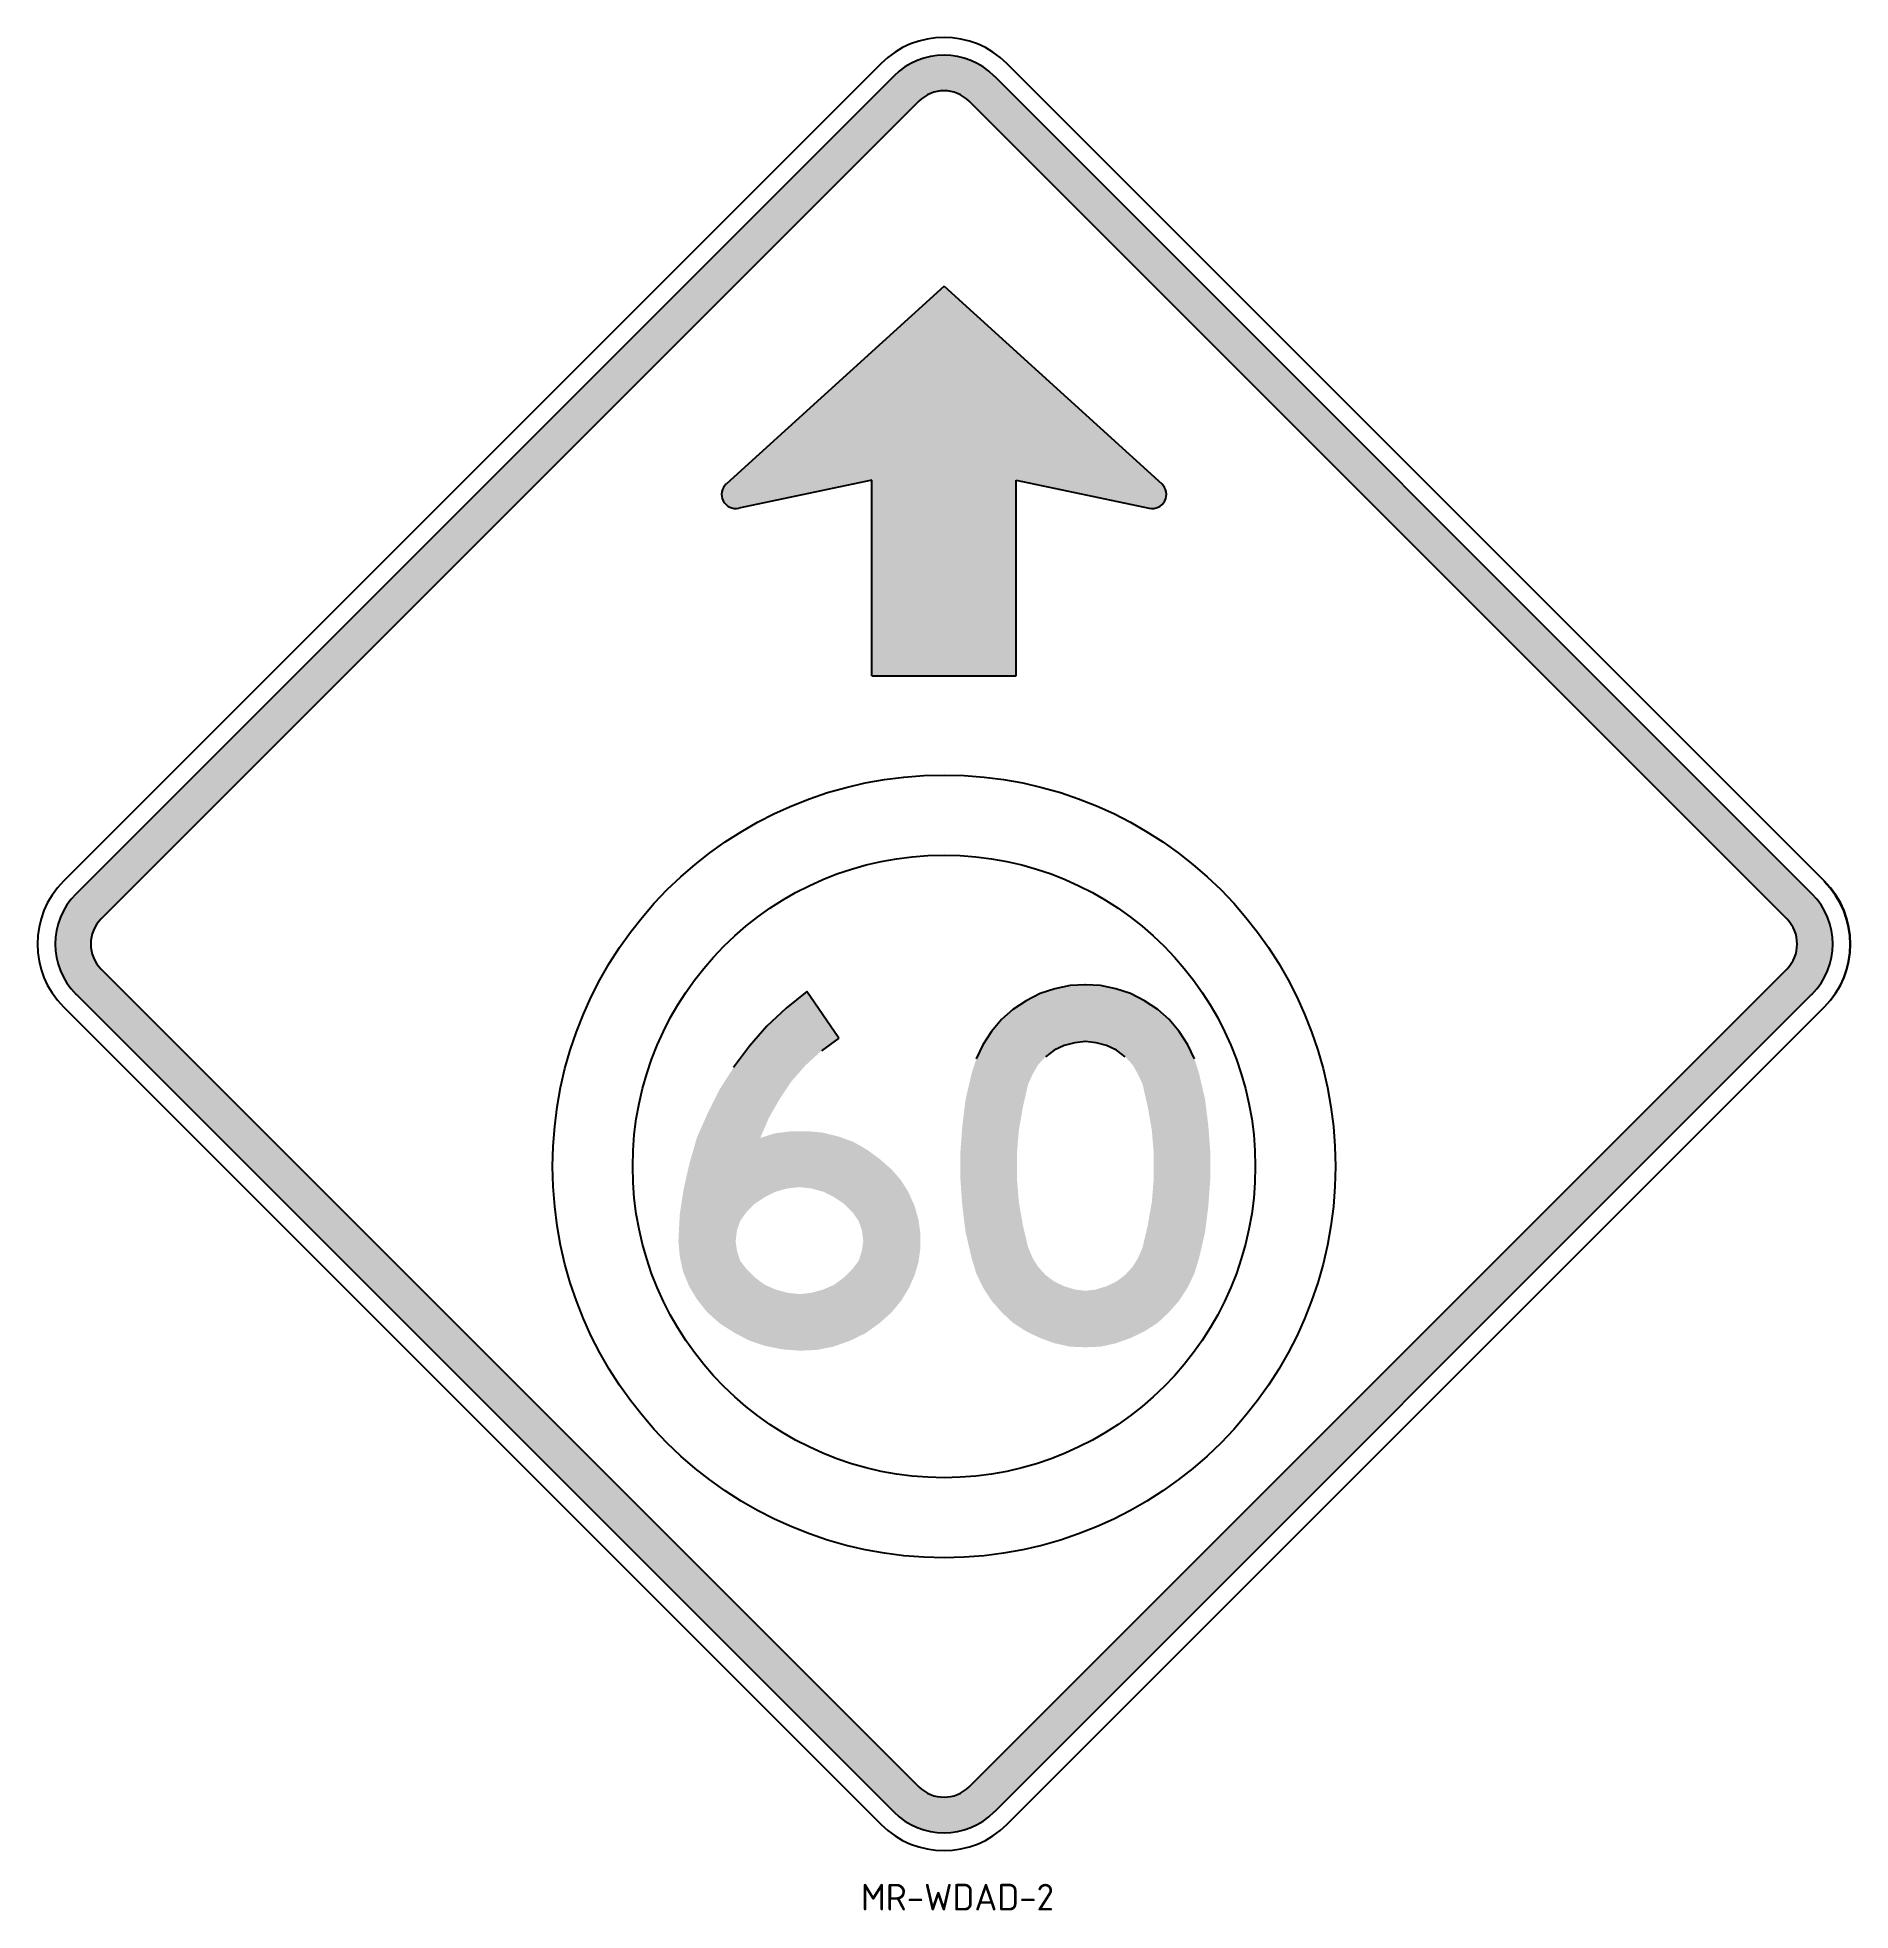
# Model space of a CAD drawing. Extents: x 135 to 339, y 40 to 250.
import ezdxf

# ---------------------------------------------------------------- set-up
doc = ezdxf.new("R2010")
doc.units = 0
doc.linetypes.add('CENTERX2', pattern=[101.6, 63.5, -12.7, 12.7, -12.7])
doc.layers.get('0').update_dxf_attribs({"linetype": 'CONTINUOUS'})
for name, color, linetype in [('L25', 1, 'CONTINUOUS'), ('L35', 3, 'CONTINUOUS'), ('T25', 1, 'CONTINUOUS'), ('TBLK25', 1, 'CONTINUOUS')]:
    doc.layers.add(name, color=color, linetype=linetype)
doc.styles.add('ISO', font='iso3098b.shx')

msp = doc.modelspace()

# ---------------------------------------------------------------- hatches: boundary and pattern name
at = {"layer": 'T25', "linetype": 'CENTERX2'}
msp.add_hatch(color=256, dxfattribs=at).paths.add_polyline_path([(228.96, 178.63), (245.16, 178.63), (245.16, 200.63), (260.13, 197.47, 0.765328), (261.54, 200.22), (237.06, 222.43), (212.59, 200.22, 0.765328), (213.99, 197.47), (228.96, 200.63)])
h = msp.add_hatch(color=256, dxfattribs=at)
h.paths.add_polyline_path([(207.8, 120.99), (207.35, 118.08), (207.2, 115.09), (207.35, 113.37), (207.72, 111.65), (208.4, 110), (209.29, 108.51), (210.42, 107.09), (211.84, 105.82), (213.48, 104.77), (215.2, 103.87), (216.99, 103.28), (218.86, 102.9), (220.81, 102.75), (222.75, 102.83), (224.62, 103.2), (226.49, 103.87), (228.21, 104.7), (229.78, 105.82), (231.2, 107.09), (232.24, 108.36), (233.07, 109.71), (233.74, 111.2), (234.19, 112.7), (234.41, 114.34), (234.41, 115.91), (234.19, 117.48), (233.74, 119.05), (233.07, 120.55), (232.24, 121.89), (231.2, 123.09), (229.85, 124.28), (228.43, 125.33), (226.86, 126.23), (225.22, 126.82), (223.42, 127.27), (221.7, 127.42), (219.91, 127.42), (218.11, 127.2), (216.4, 126.67), (217.37, 128.92), (218.56, 131.01), (219.91, 133.03), (221.48, 134.82), (223.27, 136.47), (225.22, 137.89), (221.63, 143.12), (219.31, 141.25), (217.14, 139.23), (215.2, 136.99), (213.41, 134.6), (211.84, 132.13), (210.49, 129.44), (209.29, 126.75), (208.47, 123.91)])
h.paths.add_polyline_path([(215.8, 119.27), (216.92, 120.02), (218.11, 120.62), (219.46, 120.99), (220.81, 121.14), (222.15, 120.99), (223.5, 120.62), (224.69, 120.02), (225.81, 119.27), (226.79, 118.3), (227.46, 117.33), (227.83, 116.28), (227.98, 115.09), (227.83, 113.97), (227.46, 112.85), (226.79, 111.95), (225.81, 110.98), (224.69, 110.15), (223.5, 109.63), (222.15, 109.26), (220.81, 109.11), (219.46, 109.26), (218.11, 109.63), (216.92, 110.15), (215.8, 110.98), (214.83, 111.95), (214.15, 112.85), (213.78, 113.97), (213.63, 115.09), (213.78, 116.28), (214.15, 117.33), (214.83, 118.3)], flags=16)
h.paths.add_polyline_path([(239.12, 128.02), (238.9, 125.03), (238.9, 122.04), (239.12, 119.05), (239.49, 116.06), (240.17, 113.14), (240.69, 111.43), (241.44, 109.86), (242.41, 108.36), (243.53, 107.09), (244.8, 105.89), (246.3, 104.92), (247.87, 104.17), (249.51, 103.58), (251.23, 103.2), (252.95, 103.13), (254.67, 103.2), (256.39, 103.58), (258.03, 104.17), (259.6, 104.92), (261.1, 105.89), (262.37, 107.09), (263.49, 108.36), (264.46, 109.86), (265.21, 111.43), (265.73, 113.14), (266.41, 116.06), (266.78, 119.05), (267, 122.04), (267, 125.03), (266.78, 128.02), (266.41, 131.01), (265.73, 133.93), (265.21, 135.57), (264.46, 137.14), (263.49, 138.64), (262.37, 139.98), (261.1, 141.1), (259.6, 142.07), (258.03, 142.9), (256.39, 143.42), (254.67, 143.79), (252.95, 143.87), (251.23, 143.79), (249.51, 143.42), (247.87, 142.9), (246.3, 142.07), (244.8, 141.1), (243.53, 139.98), (242.41, 138.64), (241.44, 137.14), (240.69, 135.57), (240.17, 133.93), (239.49, 131.01)])
h.paths.add_polyline_path([(245.92, 130.11), (246.52, 132.73), (247.04, 133.85), (247.64, 134.9), (248.46, 135.79), (249.44, 136.54), (250.56, 137.07), (251.75, 137.36), (252.95, 137.51), (254.15, 137.36), (255.34, 137.07), (256.46, 136.54), (257.44, 135.79), (258.26, 134.9), (258.86, 133.85), (259.38, 132.73), (259.98, 130.11), (260.43, 127.5), (260.65, 124.81), (260.65, 122.19), (260.43, 119.5), (259.98, 116.88), (259.38, 114.34), (258.86, 113.14), (258.26, 112.17), (257.44, 111.28), (256.46, 110.53), (255.34, 110), (254.15, 109.63), (252.95, 109.48), (251.75, 109.63), (250.56, 110), (249.44, 110.53), (248.46, 111.28), (247.64, 112.17), (247.04, 113.14), (246.52, 114.34), (245.92, 116.88), (245.47, 119.5), (245.25, 122.19), (245.25, 124.81), (245.47, 127.5)], flags=16)
at = {"layer": 'TBLK25', "linetype": 'CENTERX2'}
h = msp.add_hatch(color=256, dxfattribs=at)
h.paths.add_polyline_path([(331.81, 151.3, -0.198872), (332.98, 148.47), (336.98, 148.48, 0.198872), (334.64, 154.13), (242.72, 246.05, 0.198882), (237.06, 248.4), (237.06, 244.4, -0.198897), (239.89, 243.23)])
h.paths.add_polyline_path([(234.23, 243.23, -0.198928), (237.06, 244.4), (237.06, 248.4, 0.198943), (231.4, 246.05), (139.48, 154.13, 0.198872), (137.13, 148.48), (141.13, 148.47, -0.198872), (142.31, 151.3)])
h.paths.add_polyline_path([(231.4, 50.89, 0.198952), (237.06, 48.55), (237.06, 52.55, -0.198952), (234.23, 53.72), (142.31, 145.65, -0.198952), (141.13, 148.47), (137.13, 148.48, 0.198952), (139.48, 142.82)])
h.paths.add_polyline_path([(239.89, 53.72, -0.198872), (237.06, 52.55), (237.06, 48.55, 0.198872), (242.72, 50.89), (334.64, 142.82, 0.198952), (336.98, 148.48), (332.98, 148.47, -0.198952), (331.81, 145.65)])

# ---------------------------------------------------------------- linework, layer by layer
at = {"color": 1}
for p, q in [((249.51, 143.42), (247.87, 142.9)), ((251.23, 143.79), (249.51, 143.42)), ((252.95, 143.87), (251.23, 143.79)), ((252.95, 143.87), (252.88, 143.87)), ((254.67, 143.79), (252.95, 143.87)), ((256.39, 143.42), (254.67, 143.79)), ((258.03, 142.9), (256.39, 143.42)), ((219.31, 141.25), (217.14, 139.23)), ((221.63, 143.12), (219.31, 141.25)), ((225.22, 137.89), (221.63, 143.12)), ((244.8, 141.1), (243.53, 139.98)), ((246.3, 142.07), (244.8, 141.1)), ((247.87, 142.9), (246.3, 142.07)), ((259.6, 142.07), (258.03, 142.9)), ((261.1, 141.1), (259.6, 142.07)), ((262.37, 139.98), (261.1, 141.1)), ((217.14, 139.23), (215.2, 136.99)), ((243.53, 139.98), (242.41, 138.64)), ((263.49, 138.64), (262.37, 139.98)), ((215.2, 136.99), (213.41, 134.6)), ((225.22, 137.89), (223.27, 136.47)), ((241.44, 137.14), (240.69, 135.57)), ((242.41, 138.64), (241.44, 137.14)), ((250.56, 137.07), (249.44, 136.54)), ((251.75, 137.36), (250.56, 137.07)), ((252.95, 137.51), (251.75, 137.36)), ((252.95, 137.51), (252.88, 137.51)), ((254.15, 137.36), (252.95, 137.51)), ((255.34, 137.07), (254.15, 137.36)), ((256.46, 136.54), (255.34, 137.07)), ((264.46, 137.14), (263.49, 138.64)), ((265.21, 135.57), (264.46, 137.14)), ((249.44, 136.54), (248.46, 135.79)), ((257.44, 135.79), (256.46, 136.54))]:
    msp.add_line(p, q, dxfattribs=at)
at = {"layer": 'L25'}
for p, q in [((237.06, 222.43), (212.59, 200.22)), ((237.06, 222.43), (261.54, 200.22)), ((228.96, 200.63), (213.99, 197.47)), ((228.96, 178.63), (228.96, 200.63)), ((245.16, 178.63), (245.16, 200.63)), ((245.16, 200.63), (260.13, 197.47)), ((228.96, 178.63), (245.16, 178.63))]:
    msp.add_line(p, q, dxfattribs=at)
for radius in [44, 35]:
    msp.add_circle((237.06, 123.47), radius, dxfattribs=at)
for centre, radius, start, end in [((213.66, 199.03), 1.6, 132.2287, 281.94), ((260.46, 199.03), 1.6, 258.06, 47.7713), ((328.95, 148.43), 10, 315, 45)]:
    msp.add_arc(centre, radius, start, end, dxfattribs=at)
at = {"layer": 'L35'}
for p, q in [((229.99, 247.47), (138.06, 155.55)), ((336.05, 155.55), (244.13, 247.47)), ((138.06, 141.4), (229.99, 49.48)), ((244.13, 49.48), (336.05, 141.4))]:
    msp.add_line(p, q, dxfattribs=at)
for centre, start, end in [((237.06, 240.4), 45, 135), ((145.13, 148.47), 135, 225), ((328.98, 148.47), 315, 45), ((237.06, 56.55), 225, 315)]:
    msp.add_arc(centre, 10, start, end, dxfattribs=at)
at = {"layer": 'TBLK25', "color": 1}
for p, q in [((231.4, 246.05), (139.48, 154.13)), ((334.64, 154.13), (242.72, 246.05)), ((234.23, 243.23), (142.31, 151.3)), ((331.81, 151.3), (239.89, 243.23)), ((142.31, 145.65), (234.23, 53.72)), ((239.89, 53.72), (331.81, 145.65)), ((139.48, 142.82), (231.4, 50.89)), ((242.72, 50.89), (334.64, 142.82))]:
    msp.add_line(p, q, dxfattribs=at)
for centre, radius, start, end in [((237.06, 240.4), 8, 45, 135), ((237.06, 240.4), 4, 45, 135), ((145.13, 148.47), 8, 135, 225), ((328.98, 148.47), 8, 315, 45), ((145.13, 148.47), 4, 135, 225), ((328.98, 148.47), 4, 315, 45), ((237.06, 56.55), 4, 225, 315), ((237.06, 56.55), 8, 225, 315)]:
    msp.add_arc(centre, radius, start, end, dxfattribs=at)

# ---------------------------------------------------------------- texts
at = {"layer": 'T25', "color": 3, "style": 'ISO'}
msp.add_text('MR-WDAD-2', height=3, dxfattribs=at).set_placement((227.72, 39.81))

doc.saveas('drawing.dxf')
